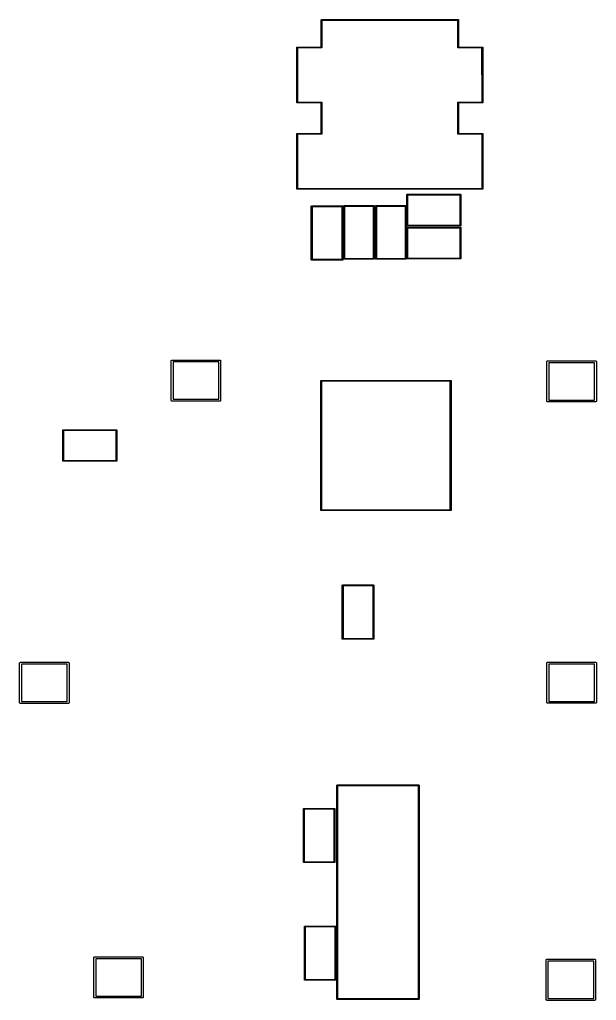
# Model space of a CAD drawing. Extents: x 1.3 to 14.8, y -4.8 to 0.
# Drawn here: x 11.654 to 13.1, y -2.506 to -0.047 of the extents above; entities that cross this region are included whole.
import ezdxf

# ---------------------------------------------------------------- set-up
doc = ezdxf.new("R2010")
doc.units = 0
doc.header["$MEASUREMENT"] = 0
doc.layers.add('BLACK', color=7, linetype='CONTINUOUS')

msp = doc.modelspace()

# ---------------------------------------------------------------- linework, layer by layer
at = {"layer": 'BLACK', "linetype": 'CONTINUOUS'}
for p, q in [((12.4101, -0.048272), (12.4102, -0.048086)), ((12.4101, -0.048465), (12.4101, -0.048272)), ((12.4101, -0.048513), (12.4101, -0.048465)), ((12.4101, -0.116378), (12.4101, -0.048513)), ((12.4102, -0.048086), (12.4103, -0.047915)), ((12.4103, -0.047915), (12.4104, -0.047765)), ((12.4104, -0.047765), (12.4106, -0.047642)), ((12.4106, -0.047642), (12.4107, -0.047551)), ((12.4107, -0.047551), (12.4109, -0.047495)), ((12.4109, -0.047495), (12.4111, -0.04748)), ((12.4111, -0.04748), (12.4111, -0.047476)), ((12.4111, -0.047476), (12.4112, -0.04748)), ((12.4111, -0.04748), (12.4111, -0.04748)), ((12.4112, -0.04748), (12.7536, -0.04748)), ((12.7536, -0.04748), (12.7536, -0.047476)), ((12.7536, -0.047476), (12.7537, -0.04748)), ((12.7537, -0.04748), (12.7537, -0.04748)), ((12.7537, -0.04748), (12.7538, -0.047495)), ((12.7538, -0.047495), (12.754, -0.047551)), ((12.754, -0.047551), (12.7542, -0.047642)), ((12.7542, -0.047642), (12.7543, -0.047765)), ((12.7543, -0.047765), (12.7544, -0.047915)), ((12.7544, -0.047915), (12.7545, -0.048086)), ((12.7545, -0.048086), (12.7546, -0.048272)), ((12.7546, -0.048272), (12.7546, -0.048465)), ((12.7546, -0.048465), (12.7546, -0.048513)), ((12.7546, -0.048513), (12.7546, -0.116378)), ((12.4121, -0.049449), (12.4121, -0.117314)), ((12.7526, -0.049449), (12.4121, -0.049449)), ((12.7526, -0.117314), (12.7526, -0.049449)), ((12.3491, -0.117169), (12.3492, -0.116984)), ((12.3491, -0.117362), (12.3491, -0.117169)), ((12.3491, -0.117411), (12.3491, -0.117362)), ((12.3491, -0.25511), (12.3491, -0.117411)), ((12.3492, -0.116984), (12.3493, -0.116813)), ((12.3493, -0.116813), (12.3494, -0.116663)), ((12.3494, -0.116663), (12.3495, -0.11654)), ((12.3495, -0.11654), (12.3497, -0.116449)), ((12.3497, -0.116449), (12.3499, -0.116392)), ((12.3499, -0.116392), (12.35, -0.116378)), ((12.35, -0.116378), (12.3501, -0.116373)), ((12.35, -0.116378), (12.35, -0.116378)), ((12.3501, -0.116373), (12.3501, -0.116378)), ((12.3501, -0.116378), (12.4101, -0.116378)), ((12.4111, -0.118346), (12.3511, -0.118346)), ((12.3511, -0.118346), (12.3511, -0.254173)), ((12.4112, -0.118346), (12.4111, -0.118351)), ((12.4111, -0.118351), (12.4111, -0.118346)), ((12.4113, -0.118332), (12.4112, -0.118346)), ((12.4112, -0.118346), (12.4112, -0.118346)), ((12.4115, -0.118276), (12.4113, -0.118332)), ((12.4117, -0.118185), (12.4115, -0.118276)), ((12.4118, -0.118062), (12.4117, -0.118185)), ((12.4119, -0.117912), (12.4118, -0.118062)), ((12.412, -0.117741), (12.4119, -0.117912)), ((12.4121, -0.117555), (12.412, -0.117741)), ((12.4121, -0.117314), (12.4121, -0.117362)), ((12.4121, -0.117362), (12.4121, -0.117555)), ((12.7526, -0.117362), (12.7526, -0.117314)), ((12.7527, -0.117555), (12.7526, -0.117362)), ((12.7527, -0.117741), (12.7527, -0.117555)), ((12.7528, -0.117912), (12.7527, -0.117741)), ((12.7529, -0.118062), (12.7528, -0.117912)), ((12.7531, -0.118185), (12.7529, -0.118062)), ((12.7532, -0.118276), (12.7531, -0.118185)), ((12.7534, -0.118332), (12.7532, -0.118276)), ((12.7536, -0.118346), (12.7534, -0.118332)), ((12.7537, -0.118346), (12.7536, -0.118351)), ((12.7536, -0.118351), (12.7536, -0.118346)), ((12.7536, -0.118346), (12.7536, -0.118346)), ((12.8133, -0.118346), (12.7537, -0.118346)), ((12.7546, -0.116378), (12.8142, -0.116378)), ((12.8137, -0.254173), (12.8133, -0.118346)), ((12.8142, -0.116378), (12.8142, -0.116373)), ((12.8142, -0.116373), (12.8143, -0.116378)), ((12.8143, -0.116378), (12.8143, -0.116378)), ((12.8143, -0.116378), (12.8144, -0.116384)), ((12.8144, -0.116384), (12.8144, -0.116392)), ((12.8144, -0.116392), (12.8144, -0.116392)), ((12.8144, -0.116392), (12.8144, -0.116392)), ((12.8144, -0.116392), (12.8145, -0.116423)), ((12.8145, -0.116423), (12.8146, -0.116447)), ((12.8146, -0.116447), (12.8146, -0.116448)), ((12.8146, -0.116448), (12.8146, -0.116449)), ((12.8146, -0.116449), (12.8147, -0.116498)), ((12.8147, -0.116498), (12.8148, -0.116538)), ((12.8148, -0.116538), (12.8148, -0.116539)), ((12.8148, -0.116539), (12.8148, -0.11654)), ((12.8148, -0.11654), (12.8149, -0.116607)), ((12.8149, -0.116607), (12.8149, -0.116661)), ((12.8149, -0.116661), (12.815, -0.116662)), ((12.815, -0.116662), (12.815, -0.116663)), ((12.815, -0.116663), (12.815, -0.116742)), ((12.815, -0.116742), (12.8151, -0.11681)), ((12.8151, -0.11681), (12.8151, -0.116812)), ((12.8151, -0.116812), (12.8151, -0.116813)), ((12.8151, -0.116813), (12.8151, -0.116902)), ((12.8151, -0.116902), (12.8152, -0.116981)), ((12.8152, -0.116981), (12.8152, -0.116982)), ((12.8152, -0.116982), (12.8152, -0.116984)), ((12.8152, -0.116984), (12.8152, -0.117085)), ((12.8152, -0.117085), (12.8152, -0.117166)), ((12.8152, -0.117166), (12.8152, -0.117168)), ((12.8152, -0.117168), (12.8152, -0.117169)), ((12.8152, -0.117169), (12.8152, -0.117272)), ((12.8152, -0.117272), (12.8152, -0.117311)), ((12.8152, -0.117311), (12.8152, -0.117313)), ((12.8152, -0.117313), (12.8152, -0.117362)), ((12.8152, -0.117362), (12.8152, -0.117409)), ((12.8152, -0.117409), (12.8156, -0.255108)), ((12.3491, -0.255157), (12.3491, -0.25511)), ((12.3491, -0.25535), (12.3491, -0.255157)), ((12.3492, -0.255536), (12.3491, -0.25535)), ((12.3493, -0.255707), (12.3492, -0.255536)), ((12.3494, -0.255855), (12.3493, -0.255707)), ((12.3494, -0.255857), (12.3494, -0.255855)), ((12.3495, -0.25598), (12.3494, -0.255857)), ((12.3497, -0.256071), (12.3495, -0.25598)), ((12.3499, -0.256127), (12.3497, -0.256071)), ((12.3501, -0.256146), (12.3499, -0.256127)), ((12.4101, -0.256142), (12.3501, -0.256142)), ((12.3501, -0.256142), (12.3501, -0.256146)), ((12.3511, -0.254173), (12.4111, -0.254173)), ((12.4101, -0.332913), (12.4101, -0.256142)), ((12.4111, -0.254173), (12.4111, -0.254169)), ((12.4111, -0.254169), (12.4112, -0.254173)), ((12.4112, -0.254173), (12.4113, -0.254188)), ((12.4113, -0.254188), (12.4115, -0.254244)), ((12.4115, -0.254244), (12.4117, -0.254335)), ((12.4117, -0.254335), (12.4118, -0.254458)), ((12.4118, -0.254458), (12.4119, -0.254608)), ((12.4119, -0.254608), (12.412, -0.254779)), ((12.412, -0.254779), (12.4121, -0.254965)), ((12.4121, -0.254965), (12.4121, -0.255157)), ((12.4121, -0.255157), (12.4121, -0.255205)), ((12.4121, -0.255205), (12.4121, -0.33385)), ((12.7526, -0.255157), (12.7527, -0.254965)), ((12.7526, -0.255205), (12.7526, -0.255157)), ((12.7526, -0.333849), (12.7526, -0.255205)), ((12.7527, -0.254779), (12.7528, -0.254608)), ((12.7527, -0.254965), (12.7527, -0.254779)), ((12.7528, -0.254608), (12.7529, -0.254458)), ((12.7529, -0.254458), (12.7531, -0.254335)), ((12.7531, -0.254335), (12.7532, -0.254244)), ((12.7532, -0.254244), (12.7534, -0.254188)), ((12.7534, -0.254188), (12.7536, -0.254173)), ((12.7536, -0.254173), (12.7536, -0.254169)), ((12.7536, -0.254169), (12.7537, -0.254173)), ((12.7537, -0.254173), (12.8137, -0.254173)), ((12.8146, -0.256142), (12.7546, -0.256142)), ((12.7546, -0.256142), (12.7546, -0.332913)), ((12.8147, -0.256138), (12.8146, -0.256146)), ((12.8146, -0.256146), (12.8146, -0.256142)), ((12.8148, -0.256127), (12.8147, -0.256138)), ((12.8149, -0.256102), (12.8148, -0.256127)), ((12.8148, -0.256127), (12.8148, -0.256127)), ((12.8148, -0.256127), (12.8148, -0.256127)), ((12.815, -0.256071), (12.8149, -0.256102)), ((12.8151, -0.25603), (12.815, -0.25607)), ((12.815, -0.25607), (12.815, -0.25607)), ((12.815, -0.25607), (12.815, -0.256071)), ((12.8152, -0.25598), (12.8151, -0.25603)), ((12.8153, -0.255928), (12.8152, -0.255978)), ((12.8152, -0.255978), (12.8152, -0.255979)), ((12.8152, -0.255979), (12.8152, -0.25598)), ((12.8154, -0.255795), (12.8153, -0.255855)), ((12.8153, -0.255855), (12.8153, -0.255856)), ((12.8153, -0.255856), (12.8153, -0.255857)), ((12.8153, -0.255857), (12.8153, -0.255928)), ((12.8155, -0.255707), (12.8154, -0.255795)), ((12.8156, -0.255536), (12.8155, -0.255632)), ((12.8155, -0.255632), (12.8155, -0.255705)), ((12.8155, -0.255705), (12.8155, -0.255705)), ((12.8155, -0.255705), (12.8155, -0.255707)), ((12.8156, -0.255108), (12.8156, -0.255157)), ((12.8156, -0.255157), (12.8156, -0.255261)), ((12.8156, -0.255261), (12.8156, -0.255348)), ((12.8156, -0.255348), (12.8156, -0.255349)), ((12.8156, -0.255349), (12.8156, -0.25535)), ((12.8156, -0.25535), (12.8156, -0.255452)), ((12.8156, -0.255452), (12.8156, -0.255533)), ((12.8156, -0.255533), (12.8156, -0.255534)), ((12.8156, -0.255534), (12.8156, -0.255536)), ((12.3491, -0.333705), (12.3492, -0.333519)), ((12.3491, -0.333898), (12.3491, -0.333705)), ((12.3491, -0.333946), (12.3491, -0.333898)), ((12.3491, -0.471645), (12.3491, -0.333946)), ((12.3492, -0.333519), (12.3493, -0.333348)), ((12.3493, -0.333348), (12.3494, -0.333198)), ((12.3494, -0.333198), (12.3495, -0.333075)), ((12.3495, -0.333075), (12.3497, -0.332984)), ((12.3497, -0.332984), (12.3499, -0.332928)), ((12.3499, -0.332928), (12.35, -0.332913)), ((12.35, -0.332913), (12.3501, -0.332909)), ((12.35, -0.332913), (12.35, -0.332913)), ((12.3501, -0.332909), (12.3501, -0.332913)), ((12.3501, -0.332913), (12.4101, -0.332913)), ((12.4111, -0.334882), (12.3511, -0.334882)), ((12.3511, -0.334882), (12.3511, -0.470709)), ((12.4112, -0.334882), (12.4111, -0.334887)), ((12.4111, -0.334887), (12.4111, -0.334882)), ((12.4113, -0.334868), (12.4112, -0.334882)), ((12.4112, -0.334882), (12.4112, -0.334882)), ((12.4115, -0.334811), (12.4113, -0.334868)), ((12.4117, -0.33472), (12.4115, -0.334811)), ((12.4118, -0.334597), (12.4117, -0.33472)), ((12.4119, -0.334447), (12.4118, -0.334597)), ((12.412, -0.334276), (12.4119, -0.334447)), ((12.4121, -0.334091), (12.412, -0.334276)), ((12.4121, -0.33385), (12.4121, -0.333898)), ((12.4121, -0.333898), (12.4121, -0.334091)), ((12.7526, -0.333898), (12.7526, -0.333849)), ((12.7527, -0.334091), (12.7526, -0.333898)), ((12.7527, -0.334276), (12.7527, -0.334091)), ((12.7528, -0.334447), (12.7527, -0.334276)), ((12.7529, -0.334597), (12.7528, -0.334447)), ((12.7531, -0.33472), (12.7529, -0.334597)), ((12.7532, -0.334811), (12.7531, -0.33472)), ((12.7534, -0.334868), (12.7532, -0.334811)), ((12.7536, -0.334882), (12.7534, -0.334868)), ((12.7537, -0.334882), (12.7536, -0.334887)), ((12.7536, -0.334887), (12.7536, -0.334882)), ((12.7536, -0.334882), (12.7536, -0.334882)), ((12.8137, -0.334882), (12.7537, -0.334882)), ((12.7546, -0.332913), (12.8146, -0.332913)), ((12.8137, -0.470709), (12.8137, -0.334882)), ((12.8146, -0.332913), (12.8146, -0.332909)), ((12.8146, -0.332909), (12.8147, -0.332913)), ((12.8147, -0.332913), (12.8147, -0.332913)), ((12.8147, -0.332913), (12.8148, -0.332928)), ((12.8148, -0.332928), (12.815, -0.332984)), ((12.815, -0.332984), (12.8152, -0.333075)), ((12.8152, -0.333075), (12.8153, -0.333198)), ((12.8153, -0.333198), (12.8155, -0.333348)), ((12.8155, -0.333348), (12.8156, -0.333519)), ((12.8156, -0.333519), (12.8156, -0.333705)), ((12.8156, -0.333705), (12.8156, -0.333898)), ((12.8156, -0.333898), (12.8156, -0.333946)), ((12.8156, -0.333946), (12.8156, -0.471645)), ((12.3491, -0.471693), (12.3491, -0.471645)), ((12.3491, -0.471886), (12.3491, -0.471693)), ((12.3492, -0.472071), (12.3491, -0.471886)), ((12.3493, -0.472242), (12.3492, -0.472071)), ((12.3494, -0.472392), (12.3493, -0.472242)), ((12.3495, -0.472515), (12.3494, -0.472392)), ((12.3497, -0.472607), (12.3495, -0.472515)), ((12.3499, -0.472663), (12.3497, -0.472607)), ((12.3501, -0.472682), (12.3499, -0.472663)), ((12.8146, -0.472677), (12.3501, -0.472677)), ((12.3501, -0.472677), (12.3501, -0.472682)), ((12.3511, -0.470709), (12.8137, -0.470709)), ((12.6246, -0.486224), (12.6247, -0.486039)), ((12.6246, -0.486417), (12.6246, -0.486224)), ((12.6246, -0.486466), (12.6246, -0.486417)), ((12.6246, -0.563535), (12.6246, -0.486466)), ((12.6247, -0.486039), (12.6248, -0.485868)), ((12.6248, -0.485868), (12.6249, -0.485718)), ((12.6249, -0.485718), (12.625, -0.485595)), ((12.625, -0.485595), (12.6252, -0.485504)), ((12.6252, -0.485504), (12.6254, -0.485447)), ((12.6254, -0.485447), (12.6255, -0.485433)), ((12.6255, -0.485433), (12.6256, -0.485428)), ((12.6255, -0.485433), (12.6255, -0.485433)), ((12.6256, -0.485428), (12.6256, -0.485433)), ((12.6256, -0.485433), (12.7594, -0.485433)), ((12.6266, -0.487402), (12.6266, -0.562598)), ((12.7585, -0.487402), (12.6266, -0.487402)), ((12.7585, -0.562598), (12.7585, -0.487402)), ((12.7594, -0.485433), (12.7594, -0.485428)), ((12.7594, -0.485428), (12.7595, -0.485433)), ((12.7595, -0.485433), (12.7595, -0.485433)), ((12.7595, -0.485433), (12.7596, -0.485447)), ((12.7596, -0.485447), (12.7598, -0.485504)), ((12.7598, -0.485504), (12.76, -0.485595)), ((12.76, -0.485595), (12.7601, -0.485718)), ((12.7601, -0.485718), (12.7603, -0.485868)), ((12.7603, -0.485868), (12.7604, -0.486039)), ((12.7604, -0.486039), (12.7604, -0.486224)), ((12.7604, -0.486224), (12.7604, -0.486417)), ((12.7604, -0.486417), (12.7604, -0.486465)), ((12.7604, -0.486465), (12.7604, -0.563535)), ((12.8148, -0.472663), (12.8146, -0.472682)), ((12.8146, -0.472682), (12.8146, -0.472677)), ((12.815, -0.472607), (12.8148, -0.472663)), ((12.8152, -0.472515), (12.815, -0.472607)), ((12.8153, -0.472392), (12.8152, -0.472515)), ((12.8155, -0.472242), (12.8153, -0.472392)), ((12.8156, -0.472071), (12.8155, -0.472242)), ((12.8156, -0.471645), (12.8156, -0.471693)), ((12.8156, -0.471693), (12.8156, -0.471741)), ((12.8156, -0.471741), (12.8156, -0.471741)), ((12.8156, -0.471741), (12.8156, -0.471886)), ((12.8156, -0.471886), (12.8156, -0.472071)), ((12.3854, -0.515279), (12.3855, -0.515094)), ((12.3854, -0.515472), (12.3854, -0.515279)), ((12.3854, -0.515521), (12.3854, -0.515472)), ((12.3854, -0.649283), (12.3854, -0.515521)), ((12.3855, -0.515094), (12.3856, -0.514923)), ((12.3856, -0.514923), (12.3857, -0.514773)), ((12.3857, -0.514773), (12.3859, -0.51465)), ((12.3859, -0.51465), (12.386, -0.514559)), ((12.386, -0.514559), (12.3862, -0.514502)), ((12.3862, -0.514502), (12.3864, -0.514488)), ((12.3864, -0.514488), (12.3864, -0.514483)), ((12.3864, -0.514483), (12.3865, -0.514488)), ((12.3864, -0.514488), (12.3864, -0.514488)), ((12.3865, -0.514488), (12.4635, -0.514488)), ((12.4635, -0.514488), (12.4636, -0.514483)), ((12.4636, -0.514483), (12.4636, -0.514488)), ((12.4636, -0.514488), (12.4636, -0.514488)), ((12.4636, -0.514488), (12.4638, -0.514502)), ((12.4638, -0.514502), (12.464, -0.514559)), ((12.464, -0.514559), (12.4641, -0.51465)), ((12.4641, -0.51465), (12.4643, -0.514773)), ((12.4643, -0.514773), (12.4644, -0.514923)), ((12.4644, -0.514923), (12.4645, -0.515094)), ((12.4645, -0.515094), (12.4646, -0.515279)), ((12.4646, -0.515279), (12.4646, -0.515472)), ((12.4646, -0.515472), (12.4646, -0.51552)), ((12.4646, -0.51552), (12.4646, -0.649283)), ((12.4666, -0.514591), (12.4667, -0.514405)), ((12.4666, -0.514783), (12.4666, -0.514591)), ((12.4666, -0.514832), (12.4666, -0.514783)), ((12.4666, -0.647019), (12.4666, -0.514832)), ((12.4667, -0.514405), (12.4668, -0.514234)), ((12.4668, -0.514234), (12.4669, -0.514084)), ((12.4669, -0.514084), (12.467, -0.513961)), ((12.467, -0.513961), (12.4672, -0.51387)), ((12.4672, -0.51387), (12.4674, -0.513814)), ((12.4674, -0.513814), (12.4676, -0.513799)), ((12.4676, -0.513799), (12.4676, -0.513794)), ((12.4676, -0.513794), (12.4676, -0.513799)), ((12.4676, -0.513799), (12.4676, -0.513799)), ((12.4676, -0.513799), (12.5424, -0.513799)), ((12.4686, -0.515768), (12.4686, -0.646083)), ((12.5414, -0.515768), (12.4686, -0.515768)), ((12.5414, -0.646083), (12.5414, -0.515768)), ((12.5424, -0.513799), (12.5424, -0.513794)), ((12.5424, -0.513794), (12.5424, -0.513799)), ((12.5424, -0.513799), (12.5424, -0.513799)), ((12.5424, -0.513799), (12.5426, -0.513814)), ((12.5426, -0.513814), (12.5428, -0.51387)), ((12.5428, -0.51387), (12.543, -0.513961)), ((12.543, -0.513961), (12.5431, -0.514084)), ((12.5431, -0.514084), (12.5432, -0.514234)), ((12.5432, -0.514234), (12.5433, -0.514405)), ((12.5433, -0.514405), (12.5434, -0.514591)), ((12.5434, -0.514591), (12.5434, -0.514783)), ((12.5434, -0.514783), (12.5434, -0.514831)), ((12.5434, -0.514831), (12.5434, -0.647019)), ((12.5466, -0.514591), (12.5467, -0.514405)), ((12.5466, -0.514783), (12.5466, -0.514591)), ((12.5466, -0.514832), (12.5466, -0.514783)), ((12.5466, -0.647019), (12.5466, -0.514832)), ((12.5467, -0.514405), (12.5468, -0.514234)), ((12.5468, -0.514234), (12.5469, -0.514084)), ((12.5469, -0.514084), (12.547, -0.513961)), ((12.547, -0.513961), (12.5472, -0.51387)), ((12.5472, -0.51387), (12.5474, -0.513814)), ((12.5474, -0.513814), (12.5476, -0.513799)), ((12.5476, -0.513799), (12.5476, -0.513794)), ((12.5476, -0.513794), (12.5476, -0.513799)), ((12.5476, -0.513799), (12.5476, -0.513799)), ((12.5476, -0.513799), (12.6224, -0.513799)), ((12.5486, -0.515768), (12.5486, -0.646083)), ((12.6214, -0.515768), (12.5486, -0.515768)), ((12.6214, -0.646083), (12.6214, -0.515768)), ((12.6224, -0.513799), (12.6224, -0.513794)), ((12.6224, -0.513794), (12.6224, -0.513799)), ((12.6224, -0.513799), (12.6224, -0.513799)), ((12.6224, -0.513799), (12.6226, -0.513814)), ((12.6226, -0.513814), (12.6228, -0.51387)), ((12.6228, -0.51387), (12.623, -0.513961)), ((12.623, -0.513961), (12.6231, -0.514084)), ((12.6231, -0.514084), (12.6232, -0.514234)), ((12.6232, -0.514234), (12.6233, -0.514405)), ((12.6233, -0.514405), (12.6234, -0.514591)), ((12.6234, -0.514591), (12.6234, -0.514783)), ((12.6234, -0.514783), (12.6234, -0.514831)), ((12.6234, -0.514831), (12.6234, -0.647019)), ((12.3874, -0.516457), (12.3874, -0.648346)), ((12.4626, -0.516457), (12.3874, -0.516457)), ((12.4626, -0.648346), (12.4626, -0.516457)), ((12.6246, -0.563583), (12.6246, -0.563535)), ((12.6246, -0.563776), (12.6246, -0.563583)), ((12.6247, -0.563961), (12.6246, -0.563776)), ((12.6248, -0.564132), (12.6247, -0.563961)), ((12.6249, -0.564282), (12.6248, -0.564132)), ((12.625, -0.564405), (12.6249, -0.564282)), ((12.6252, -0.564496), (12.625, -0.564405)), ((12.6254, -0.564553), (12.6252, -0.564496)), ((12.6256, -0.564572), (12.6254, -0.564553)), ((12.7594, -0.564567), (12.6256, -0.564567)), ((12.6256, -0.564567), (12.6256, -0.564572)), ((12.6266, -0.562598), (12.7585, -0.562598)), ((12.7596, -0.564553), (12.7594, -0.564572)), ((12.7594, -0.564572), (12.7594, -0.564567)), ((12.7598, -0.564496), (12.7596, -0.564553)), ((12.76, -0.564405), (12.7598, -0.564496)), ((12.7601, -0.564282), (12.76, -0.564405)), ((12.7603, -0.564132), (12.7601, -0.564282)), ((12.7604, -0.563961), (12.7603, -0.564132)), ((12.7604, -0.563535), (12.7604, -0.563583)), ((12.7604, -0.563583), (12.7604, -0.563631)), ((12.7604, -0.563631), (12.7604, -0.563631)), ((12.7604, -0.563631), (12.7604, -0.563776)), ((12.7604, -0.563776), (12.7604, -0.563961)), ((12.6246, -0.568724), (12.6247, -0.568539)), ((12.6246, -0.568917), (12.6246, -0.568724)), ((12.6246, -0.568966), (12.6246, -0.568917)), ((12.6246, -0.646035), (12.6246, -0.568966)), ((12.6247, -0.568539), (12.6248, -0.568368)), ((12.6248, -0.568368), (12.6249, -0.568218)), ((12.6249, -0.568218), (12.625, -0.568095)), ((12.625, -0.568095), (12.6252, -0.568004)), ((12.6252, -0.568004), (12.6254, -0.567947)), ((12.6254, -0.567947), (12.6255, -0.567933)), ((12.6255, -0.567933), (12.6256, -0.567928)), ((12.6255, -0.567933), (12.6255, -0.567933)), ((12.6256, -0.567928), (12.6256, -0.567933)), ((12.6256, -0.567933), (12.7594, -0.567933)), ((12.6266, -0.569902), (12.6266, -0.645098)), ((12.7585, -0.569902), (12.6266, -0.569902)), ((12.7585, -0.645098), (12.7585, -0.569902)), ((12.7594, -0.567933), (12.7594, -0.567928)), ((12.7594, -0.567928), (12.7595, -0.567933)), ((12.7595, -0.567933), (12.7595, -0.567933)), ((12.7595, -0.567933), (12.7596, -0.567947)), ((12.7596, -0.567947), (12.7598, -0.568004)), ((12.7598, -0.568004), (12.76, -0.568095)), ((12.76, -0.568095), (12.7601, -0.568218)), ((12.7601, -0.568218), (12.7603, -0.568368)), ((12.7603, -0.568368), (12.7604, -0.568539)), ((12.7604, -0.568539), (12.7604, -0.568724)), ((12.7604, -0.568724), (12.7604, -0.568917)), ((12.7604, -0.568917), (12.7604, -0.568965)), ((12.7604, -0.568965), (12.7604, -0.646035)), ((12.3854, -0.649331), (12.3854, -0.649283)), ((12.3854, -0.649524), (12.3854, -0.649331)), ((12.3855, -0.649709), (12.3854, -0.649524)), ((12.3856, -0.64988), (12.3855, -0.649709)), ((12.3857, -0.65003), (12.3856, -0.64988)), ((12.3859, -0.650153), (12.3857, -0.65003)), ((12.386, -0.650244), (12.3859, -0.650153)), ((12.3862, -0.650301), (12.386, -0.650244)), ((12.3864, -0.65032), (12.3862, -0.650301)), ((12.3865, -0.650315), (12.3864, -0.65032)), ((12.4635, -0.650315), (12.3865, -0.650315)), ((12.3874, -0.648346), (12.4626, -0.648346)), ((12.4636, -0.65032), (12.4635, -0.650315)), ((12.4638, -0.650301), (12.4636, -0.65032)), ((12.464, -0.650244), (12.4638, -0.650301)), ((12.4641, -0.650153), (12.464, -0.650244)), ((12.4643, -0.65003), (12.4641, -0.650153)), ((12.4644, -0.64988), (12.4643, -0.65003)), ((12.4645, -0.649709), (12.4644, -0.64988)), ((12.4646, -0.649524), (12.4645, -0.649709)), ((12.4646, -0.649283), (12.4646, -0.649331)), ((12.4646, -0.649331), (12.4646, -0.649379)), ((12.4646, -0.649379), (12.4646, -0.649379)), ((12.4646, -0.649379), (12.4646, -0.649524)), ((12.4666, -0.647067), (12.4666, -0.647019)), ((12.4666, -0.64726), (12.4666, -0.647067)), ((12.4667, -0.647445), (12.4666, -0.64726)), ((12.4668, -0.647616), (12.4667, -0.647445)), ((12.4669, -0.647766), (12.4668, -0.647616)), ((12.467, -0.647889), (12.4669, -0.647766)), ((12.4672, -0.647981), (12.467, -0.647889)), ((12.4674, -0.648037), (12.4672, -0.647981)), ((12.4676, -0.648056), (12.4674, -0.648037)), ((12.5424, -0.648051), (12.4676, -0.648051)), ((12.4676, -0.648051), (12.4676, -0.648056)), ((12.4686, -0.646083), (12.5414, -0.646083)), ((12.5426, -0.648037), (12.5424, -0.648056)), ((12.5424, -0.648056), (12.5424, -0.648051)), ((12.5428, -0.647981), (12.5426, -0.648037)), ((12.543, -0.647889), (12.5428, -0.647981)), ((12.5431, -0.647766), (12.543, -0.647889)), ((12.5432, -0.647616), (12.5431, -0.647766)), ((12.5433, -0.647445), (12.5432, -0.647616)), ((12.5434, -0.64726), (12.5433, -0.647445)), ((12.5434, -0.647019), (12.5434, -0.647067)), ((12.5434, -0.647067), (12.5434, -0.647115)), ((12.5434, -0.647115), (12.5434, -0.647115)), ((12.5434, -0.647115), (12.5434, -0.64726)), ((12.5466, -0.647067), (12.5466, -0.647019)), ((12.5466, -0.64726), (12.5466, -0.647067)), ((12.5467, -0.647445), (12.5466, -0.64726)), ((12.5468, -0.647616), (12.5467, -0.647445)), ((12.5469, -0.647766), (12.5468, -0.647616)), ((12.547, -0.647889), (12.5469, -0.647766)), ((12.5472, -0.647981), (12.547, -0.647889)), ((12.5474, -0.648037), (12.5472, -0.647981)), ((12.5476, -0.648056), (12.5474, -0.648037)), ((12.6224, -0.648051), (12.5476, -0.648051)), ((12.5476, -0.648051), (12.5476, -0.648056)), ((12.5486, -0.646083), (12.6214, -0.646083)), ((12.6226, -0.648037), (12.6224, -0.648056)), ((12.6224, -0.648056), (12.6224, -0.648051)), ((12.6228, -0.647981), (12.6226, -0.648037)), ((12.623, -0.647889), (12.6228, -0.647981)), ((12.6231, -0.647766), (12.623, -0.647889)), ((12.6232, -0.647616), (12.6231, -0.647766)), ((12.6233, -0.647445), (12.6232, -0.647616)), ((12.6234, -0.64726), (12.6233, -0.647445)), ((12.6234, -0.647019), (12.6234, -0.647067)), ((12.6234, -0.647067), (12.6234, -0.647115)), ((12.6234, -0.647115), (12.6234, -0.647115)), ((12.6234, -0.647115), (12.6234, -0.64726)), ((12.6246, -0.646083), (12.6246, -0.646035)), ((12.6246, -0.646276), (12.6246, -0.646083)), ((12.6247, -0.646461), (12.6246, -0.646276)), ((12.6248, -0.646632), (12.6247, -0.646461)), ((12.6249, -0.646782), (12.6248, -0.646632)), ((12.625, -0.646905), (12.6249, -0.646782)), ((12.6252, -0.646996), (12.625, -0.646905)), ((12.6254, -0.647053), (12.6252, -0.646996)), ((12.6256, -0.647072), (12.6254, -0.647053)), ((12.7594, -0.647067), (12.6256, -0.647067)), ((12.6256, -0.647067), (12.6256, -0.647072)), ((12.6266, -0.645098), (12.7585, -0.645098)), ((12.7596, -0.647053), (12.7594, -0.647072)), ((12.7594, -0.647072), (12.7594, -0.647067)), ((12.7598, -0.646996), (12.7596, -0.647053)), ((12.76, -0.646905), (12.7598, -0.646996)), ((12.7601, -0.646782), (12.76, -0.646905)), ((12.7603, -0.646632), (12.7601, -0.646782)), ((12.7604, -0.646461), (12.7603, -0.646632)), ((12.7604, -0.646035), (12.7604, -0.646083)), ((12.7604, -0.646083), (12.7604, -0.646131)), ((12.7604, -0.646131), (12.7604, -0.646131)), ((12.7604, -0.646131), (12.7604, -0.646276)), ((12.7604, -0.646276), (12.7604, -0.646461)), ((12.034, -0.902671), (12.0342, -0.902226)), ((12.034, -0.903134), (12.034, -0.902671)), ((12.034, -0.90325), (12.034, -0.903134)), ((12.034, -1.00144), (12.034, -0.90325)), ((12.0342, -0.902226), (12.0344, -0.901815)), ((12.0344, -0.901815), (12.0347, -0.901455)), ((12.0347, -0.901455), (12.0351, -0.90116)), ((12.0351, -0.90116), (12.0355, -0.900941)), ((12.0355, -0.900941), (12.0359, -0.900806)), ((12.0359, -0.900806), (12.0363, -0.900772)), ((12.0363, -0.900772), (12.0364, -0.90076)), ((12.0364, -0.90076), (12.0365, -0.900772)), ((12.0365, -0.900772), (12.1556, -0.900772)), ((12.0387, -0.905496), (12.0387, -0.999197)), ((12.1533, -0.905496), (12.0387, -0.905496)), ((12.1533, -0.999197), (12.1533, -0.905496)), ((12.1556, -0.900772), (12.1557, -0.90076)), ((12.1557, -0.90076), (12.1561, -0.900806)), ((12.1561, -0.900806), (12.1566, -0.900941)), ((12.1566, -0.900941), (12.157, -0.90116)), ((12.157, -0.90116), (12.1573, -0.901455)), ((12.1573, -0.901455), (12.1576, -0.901815)), ((12.1576, -0.901815), (12.1579, -0.902226)), ((12.1579, -0.902226), (12.158, -0.902671)), ((12.158, -0.902671), (12.158, -0.903018)), ((12.158, -0.903018), (12.158, -1.00144)), ((12.976, -0.905134), (12.9761, -0.904671)), ((12.976, -0.90525), (12.976, -0.905134)), ((12.976, -1.00344), (12.976, -0.90525)), ((12.9761, -0.904671), (12.9762, -0.904226)), ((12.9762, -0.904226), (12.9764, -0.903815)), ((12.9764, -0.903815), (12.9767, -0.903455)), ((12.9767, -0.903455), (12.9771, -0.90316)), ((12.9771, -0.90316), (12.9775, -0.902941)), ((12.9775, -0.902941), (12.9779, -0.902806)), ((12.9779, -0.902806), (12.9783, -0.902772)), ((12.9783, -0.902772), (12.9784, -0.90276)), ((12.9784, -0.90276), (12.9785, -0.902772)), ((12.9785, -0.902772), (13.0976, -0.902772)), ((12.9807, -0.907496), (12.9807, -1.0012)), ((13.0953, -0.907496), (12.9807, -0.907496)), ((13.0953, -1.0012), (13.0953, -0.907496)), ((13.0976, -0.902772), (13.0977, -0.90276)), ((13.0977, -0.90276), (13.0981, -0.902806)), ((13.0981, -0.902806), (13.0986, -0.902941)), ((13.0986, -0.902941), (13.099, -0.90316)), ((13.099, -0.90316), (13.0994, -0.903455)), ((13.0994, -0.903455), (13.0997, -0.903815)), ((13.0997, -0.903815), (13.0999, -0.904226)), ((13.0999, -0.904226), (13.1, -0.904671)), ((13.1, -0.904671), (13.1, -0.905018)), ((13.1, -0.905018), (13.1, -1.00344)), ((12.4093, -0.952602), (12.4094, -0.952417)), ((12.4093, -0.952795), (12.4093, -0.952602)), ((12.4093, -0.952843), (12.4093, -0.952795)), ((12.4093, -1.27716), (12.4093, -0.952843)), ((12.4094, -0.952417), (12.4095, -0.952246)), ((12.4095, -0.952246), (12.4096, -0.952096)), ((12.4096, -0.952096), (12.4098, -0.951973)), ((12.4098, -0.951973), (12.4099, -0.951882)), ((12.4099, -0.951882), (12.4101, -0.951825)), ((12.4101, -0.951825), (12.4103, -0.951811)), ((12.4103, -0.951811), (12.4103, -0.951806)), ((12.4103, -0.951806), (12.4104, -0.951811)), ((12.4104, -0.951811), (12.7347, -0.951811)), ((12.4113, -0.95378), (12.4113, -1.27622)), ((12.7337, -0.95378), (12.4113, -0.95378)), ((12.7337, -1.27622), (12.7337, -0.95378)), ((12.7347, -0.951811), (12.7347, -0.951806)), ((12.7347, -0.951806), (12.7348, -0.951811)), ((12.7348, -0.951811), (12.7349, -0.951825)), ((12.7349, -0.951825), (12.7351, -0.951882)), ((12.7351, -0.951882), (12.7353, -0.951973)), ((12.7353, -0.951973), (12.7354, -0.952096)), ((12.7354, -0.952096), (12.7355, -0.952246)), ((12.7355, -0.952246), (12.7356, -0.952417)), ((12.7356, -0.952417), (12.7357, -0.952602)), ((12.7357, -0.952602), (12.7357, -0.952795)), ((12.7357, -0.952795), (12.7357, -0.952843)), ((12.7357, -0.952843), (12.7357, -1.27716)), ((12.034, -1.00156), (12.034, -1.00144)), ((12.034, -1.00202), (12.034, -1.00156)), ((12.0342, -1.00247), (12.034, -1.00202)), ((12.0344, -1.00288), (12.0342, -1.00247)), ((12.0347, -1.00324), (12.0344, -1.00288)), ((12.0351, -1.00353), (12.0347, -1.00324)), ((12.0355, -1.00375), (12.0351, -1.00353)), ((12.0359, -1.00389), (12.0355, -1.00375)), ((12.0363, -1.00392), (12.0359, -1.00389)), ((12.0364, -1.00393), (12.0363, -1.00392)), ((12.0363, -1.00392), (12.0363, -1.00392)), ((12.0365, -1.00392), (12.0364, -1.00393)), ((12.1556, -1.00392), (12.0365, -1.00392)), ((12.0387, -0.999197), (12.1533, -0.999197)), ((12.1557, -1.00393), (12.1556, -1.00392)), ((12.1558, -1.00392), (12.1557, -1.00393)), ((12.1561, -1.00389), (12.1558, -1.00392)), ((12.1558, -1.00392), (12.1558, -1.00392)), ((12.1566, -1.00375), (12.1561, -1.00389)), ((12.157, -1.00353), (12.1566, -1.00375)), ((12.1573, -1.00324), (12.157, -1.00353)), ((12.1576, -1.00288), (12.1573, -1.00324)), ((12.1579, -1.00247), (12.1576, -1.00288)), ((12.158, -1.00202), (12.1579, -1.00247)), ((12.158, -1.00144), (12.158, -1.00156)), ((12.158, -1.00156), (12.158, -1.00202)), ((12.976, -1.00356), (12.976, -1.00344)), ((12.9761, -1.00402), (12.976, -1.00356)), ((12.9762, -1.00447), (12.9761, -1.00402)), ((12.9764, -1.00488), (12.9762, -1.00447)), ((12.9767, -1.00524), (12.9764, -1.00488)), ((12.9771, -1.00553), (12.9767, -1.00524)), ((12.9775, -1.00575), (12.9771, -1.00553)), ((12.9779, -1.00589), (12.9775, -1.00575)), ((12.9783, -1.00592), (12.9779, -1.00589)), ((12.9784, -1.00593), (12.9783, -1.00592)), ((12.9783, -1.00592), (12.9783, -1.00592)), ((12.9785, -1.00592), (12.9784, -1.00593)), ((13.0976, -1.00592), (12.9785, -1.00592)), ((12.9807, -1.0012), (13.0953, -1.0012)), ((13.0977, -1.00593), (13.0976, -1.00592)), ((13.0978, -1.00592), (13.0977, -1.00593)), ((13.0981, -1.00589), (13.0978, -1.00592)), ((13.0978, -1.00592), (13.0978, -1.00592)), ((13.0986, -1.00575), (13.0981, -1.00589)), ((13.099, -1.00553), (13.0986, -1.00575)), ((13.0994, -1.00524), (13.099, -1.00553)), ((13.0997, -1.00488), (13.0994, -1.00524)), ((13.0999, -1.00447), (13.0997, -1.00488)), ((13.1, -1.00402), (13.0999, -1.00447)), ((13.1, -1.00344), (13.1001, -1.00356)), ((13.1001, -1.00356), (13.1, -1.00367)), ((13.1, -1.00367), (13.1, -1.00368)), ((13.1, -1.00368), (13.1, -1.00377)), ((13.1, -1.00377), (13.1, -1.00402)), ((11.7621, -1.07622), (11.7622, -1.07604)), ((11.7621, -1.07642), (11.7621, -1.07622)), ((11.7621, -1.07647), (11.7621, -1.07642)), ((11.7621, -1.15353), (11.7621, -1.07647)), ((11.7622, -1.07587), (11.7624, -1.07572)), ((11.7622, -1.07604), (11.7622, -1.07587)), ((11.7624, -1.07572), (11.7625, -1.0756)), ((11.7625, -1.0756), (11.7627, -1.0755)), ((11.7627, -1.0755), (11.7629, -1.07545)), ((11.7629, -1.07545), (11.763, -1.07543)), ((11.763, -1.07543), (11.763, -1.07543)), ((11.763, -1.07543), (11.7631, -1.07543)), ((11.7631, -1.07543), (11.7631, -1.07543)), ((11.7631, -1.07543), (11.8969, -1.07543)), ((11.7641, -1.0774), (11.7641, -1.1526)), ((11.8959, -1.0774), (11.7641, -1.0774)), ((11.8959, -1.1526), (11.8959, -1.0774)), ((11.8969, -1.07543), (11.8969, -1.07543)), ((11.8969, -1.07543), (11.897, -1.07543)), ((11.897, -1.07543), (11.897, -1.07543)), ((11.897, -1.07543), (11.8971, -1.07545)), ((11.8971, -1.07545), (11.8973, -1.0755)), ((11.8973, -1.0755), (11.8975, -1.0756)), ((11.8975, -1.0756), (11.8976, -1.07572)), ((11.8976, -1.07572), (11.8978, -1.07587)), ((11.8978, -1.07587), (11.8978, -1.07604)), ((11.8978, -1.07604), (11.8979, -1.07622)), ((11.8979, -1.07622), (11.8979, -1.07642)), ((11.8979, -1.07642), (11.8979, -1.07647)), ((11.8979, -1.07647), (11.8979, -1.15353)), ((11.7621, -1.15358), (11.7621, -1.15353)), ((11.7621, -1.15378), (11.7621, -1.15358)), ((11.7622, -1.15396), (11.7621, -1.15378)), ((11.7622, -1.15413), (11.7622, -1.15396)), ((11.7624, -1.15428), (11.7622, -1.15413)), ((11.7625, -1.1544), (11.7624, -1.15428)), ((11.7627, -1.1545), (11.7625, -1.1544)), ((11.7629, -1.15455), (11.7627, -1.1545)), ((11.7631, -1.15457), (11.7629, -1.15455)), ((11.8969, -1.15457), (11.7631, -1.15457)), ((11.7631, -1.15457), (11.7631, -1.15457)), ((11.7641, -1.1526), (11.8959, -1.1526)), ((11.8971, -1.15455), (11.8969, -1.15457)), ((11.8969, -1.15457), (11.8969, -1.15457)), ((11.8973, -1.1545), (11.8971, -1.15455)), ((11.8975, -1.1544), (11.8973, -1.1545)), ((11.8976, -1.15428), (11.8975, -1.1544)), ((11.8978, -1.15413), (11.8976, -1.15428)), ((11.8979, -1.15378), (11.8978, -1.15396)), ((11.8978, -1.15396), (11.8978, -1.15413)), ((11.8979, -1.15353), (11.8979, -1.15358)), ((11.8979, -1.15358), (11.8979, -1.15363)), ((11.8979, -1.15363), (11.8979, -1.15363)), ((11.8979, -1.15363), (11.8979, -1.15378)), ((12.4093, -1.2772), (12.4093, -1.27716)), ((12.4093, -1.2774), (12.4093, -1.2772)), ((12.4094, -1.27758), (12.4093, -1.2774)), ((12.4095, -1.27775), (12.4094, -1.27758)), ((12.4096, -1.2779), (12.4095, -1.27775)), ((12.4098, -1.27803), (12.4096, -1.2779)), ((12.4099, -1.27812), (12.4098, -1.27803)), ((12.4101, -1.27817), (12.4099, -1.27812)), ((12.4103, -1.27819), (12.4101, -1.27817)), ((12.4104, -1.27819), (12.4103, -1.27819)), ((12.4103, -1.27819), (12.4103, -1.27819)), ((12.4103, -1.27819), (12.4103, -1.27819)), ((12.7347, -1.27819), (12.4104, -1.27819)), ((12.4113, -1.27622), (12.7337, -1.27622)), ((12.7348, -1.27819), (12.7347, -1.27819)), ((12.7347, -1.27819), (12.7347, -1.27819)), ((12.7349, -1.27817), (12.7348, -1.27819)), ((12.7348, -1.27819), (12.7348, -1.27819)), ((12.7351, -1.27812), (12.7349, -1.27817)), ((12.7353, -1.27803), (12.7351, -1.27812)), ((12.7354, -1.2779), (12.7353, -1.27803)), ((12.7355, -1.27775), (12.7354, -1.2779)), ((12.7356, -1.27758), (12.7355, -1.27775)), ((12.7357, -1.2774), (12.7356, -1.27758)), ((12.7357, -1.27716), (12.7357, -1.2772)), ((12.7357, -1.2772), (12.7357, -1.2774)), ((12.4629, -1.46567), (12.463, -1.46548)), ((12.463, -1.46572), (12.4629, -1.46567)), ((12.463, -1.46529), (12.4631, -1.46512)), ((12.463, -1.46548), (12.463, -1.46529)), ((12.463, -1.59948), (12.463, -1.46572)), ((12.4631, -1.46512), (12.4632, -1.46497)), ((12.4632, -1.46497), (12.4634, -1.46485)), ((12.4634, -1.46485), (12.4636, -1.46476)), ((12.4636, -1.46476), (12.4637, -1.4647)), ((12.4637, -1.4647), (12.4639, -1.46469)), ((12.4639, -1.46469), (12.4639, -1.46468)), ((12.4639, -1.46468), (12.464, -1.46469)), ((12.4639, -1.46469), (12.4639, -1.46469)), ((12.464, -1.46469), (12.5411, -1.46469)), ((12.4649, -1.46665), (12.4649, -1.59854)), ((12.5401, -1.46665), (12.4649, -1.46665)), ((12.5401, -1.59854), (12.5401, -1.46665)), ((12.5411, -1.46469), (12.5411, -1.46468)), ((12.5411, -1.46468), (12.5412, -1.46469)), ((12.5412, -1.46469), (12.5412, -1.46469)), ((12.5412, -1.46469), (12.5413, -1.4647)), ((12.5413, -1.4647), (12.5415, -1.46476)), ((12.5415, -1.46476), (12.5417, -1.46485)), ((12.5417, -1.46485), (12.5418, -1.46497)), ((12.5418, -1.46497), (12.5419, -1.46512)), ((12.5419, -1.46512), (12.542, -1.46529)), ((12.542, -1.46529), (12.5421, -1.46548)), ((12.5421, -1.46548), (12.5421, -1.46567)), ((12.5421, -1.46567), (12.5421, -1.46572)), ((12.5421, -1.46572), (12.5421, -1.59948)), ((12.4629, -1.59953), (12.463, -1.59948)), ((12.463, -1.59972), (12.4629, -1.59953)), ((12.463, -1.59991), (12.463, -1.59972)), ((12.4631, -1.60008), (12.463, -1.59991)), ((12.4632, -1.60023), (12.4631, -1.60008)), ((12.4634, -1.60035), (12.4632, -1.60023)), ((12.4636, -1.60044), (12.4634, -1.60035)), ((12.4637, -1.6005), (12.4636, -1.60044)), ((12.4639, -1.60052), (12.4637, -1.6005)), ((12.464, -1.60051), (12.4639, -1.60052)), ((12.5411, -1.60051), (12.464, -1.60051)), ((12.4649, -1.59854), (12.5401, -1.59854)), ((12.5413, -1.6005), (12.5411, -1.60052)), ((12.5411, -1.60052), (12.5411, -1.60051)), ((12.5415, -1.60044), (12.5413, -1.6005)), ((12.5417, -1.60035), (12.5415, -1.60044)), ((12.5418, -1.60023), (12.5417, -1.60035)), ((12.5419, -1.60008), (12.5418, -1.60023)), ((12.542, -1.59991), (12.5419, -1.60008)), ((12.5421, -1.59972), (12.542, -1.59991)), ((12.5421, -1.59948), (12.5421, -1.59953)), ((12.5421, -1.59953), (12.5421, -1.59958)), ((12.5421, -1.59958), (12.5421, -1.59958)), ((12.5421, -1.59958), (12.5421, -1.59972)), ((11.654, -1.66032), (11.6542, -1.65988)), ((11.654, -1.66079), (11.654, -1.66032)), ((11.654, -1.6609), (11.654, -1.66079)), ((11.654, -1.7591), (11.654, -1.6609)), ((11.6542, -1.65988), (11.6544, -1.65947)), ((11.6544, -1.65947), (11.6547, -1.65911)), ((11.6547, -1.65911), (11.6551, -1.65881)), ((11.6551, -1.65881), (11.6555, -1.65859)), ((11.6555, -1.65859), (11.6559, -1.65846)), ((11.6559, -1.65846), (11.6563, -1.65843)), ((11.6563, -1.65843), (11.6564, -1.65841)), ((11.6564, -1.65841), (11.6565, -1.65843)), ((11.6565, -1.65843), (11.7756, -1.65843)), ((11.6587, -1.66315), (11.6587, -1.75685)), ((11.7733, -1.66315), (11.6587, -1.66315)), ((11.7733, -1.75685), (11.7733, -1.66315)), ((11.7756, -1.65843), (11.7757, -1.65841)), ((11.7757, -1.65841), (11.7761, -1.65846)), ((11.7761, -1.65846), (11.7766, -1.65859)), ((11.7766, -1.65859), (11.777, -1.65881)), ((11.777, -1.65881), (11.7773, -1.65911)), ((11.7773, -1.65911), (11.7776, -1.65947)), ((11.7776, -1.65947), (11.7779, -1.65988)), ((11.7779, -1.65988), (11.778, -1.66032)), ((11.778, -1.66032), (11.778, -1.66067)), ((11.778, -1.66067), (11.778, -1.7591)), ((12.976, -1.65998), (12.9762, -1.65953)), ((12.976, -1.66044), (12.976, -1.65998)), ((12.976, -1.66056), (12.976, -1.66044)), ((12.976, -1.75875), (12.976, -1.66056)), ((12.9762, -1.65953), (12.9764, -1.65912)), ((12.9764, -1.65912), (12.9767, -1.65876)), ((12.9767, -1.65876), (12.977, -1.65847)), ((12.977, -1.65847), (12.9774, -1.65825)), ((12.9774, -1.65825), (12.9779, -1.65811)), ((12.9779, -1.65811), (12.9782, -1.65808)), ((12.9782, -1.65808), (12.9783, -1.65807)), ((12.9783, -1.65807), (12.9785, -1.65808)), ((12.9785, -1.65808), (13.0975, -1.65808)), ((12.9807, -1.6628), (12.9807, -1.7565)), ((13.0953, -1.6628), (12.9807, -1.6628)), ((13.0953, -1.7565), (13.0953, -1.6628)), ((13.0975, -1.65808), (13.0976, -1.65807)), ((13.0976, -1.65807), (13.0981, -1.65811)), ((13.0981, -1.65811), (13.0985, -1.65825)), ((13.0985, -1.65825), (13.099, -1.65847)), ((13.099, -1.65847), (13.0993, -1.65876)), ((13.0993, -1.65876), (13.0996, -1.65912)), ((13.0996, -1.65912), (13.0998, -1.65953)), ((13.0998, -1.65953), (13.1, -1.65998)), ((13.1, -1.65998), (13.1, -1.66032)), ((13.1, -1.66032), (13.1, -1.75875)), ((11.654, -1.75921), (11.654, -1.7591)), ((11.654, -1.75968), (11.654, -1.75921)), ((11.6542, -1.76012), (11.654, -1.75968)), ((11.6544, -1.76053), (11.6542, -1.76012)), ((11.6547, -1.76089), (11.6544, -1.76053)), ((11.6551, -1.76119), (11.6547, -1.76089)), ((11.6555, -1.76141), (11.6551, -1.76119)), ((11.6559, -1.76154), (11.6555, -1.76141)), ((11.6563, -1.76157), (11.6559, -1.76154)), ((11.6564, -1.76159), (11.6563, -1.76157)), ((11.6563, -1.76157), (11.6563, -1.76157)), ((11.6565, -1.76157), (11.6564, -1.76159)), ((11.7756, -1.76157), (11.6565, -1.76157)), ((11.6587, -1.75685), (11.7733, -1.75685)), ((11.7757, -1.76159), (11.7756, -1.76157)), ((11.7758, -1.76157), (11.7757, -1.76159)), ((11.7761, -1.76154), (11.7758, -1.76157)), ((11.7758, -1.76157), (11.7758, -1.76157)), ((11.7766, -1.76141), (11.7761, -1.76154)), ((11.777, -1.76119), (11.7766, -1.76141)), ((11.7773, -1.76089), (11.777, -1.76119)), ((11.7776, -1.76053), (11.7773, -1.76089)), ((11.7779, -1.76012), (11.7776, -1.76053)), ((11.778, -1.75968), (11.7779, -1.76012)), ((11.778, -1.7591), (11.778, -1.75921)), ((11.778, -1.75921), (11.778, -1.75933)), ((11.778, -1.75933), (11.778, -1.75933)), ((11.778, -1.75933), (11.778, -1.75933)), ((11.778, -1.75933), (11.778, -1.75968)), ((12.976, -1.75887), (12.976, -1.75875)), ((12.976, -1.75933), (12.976, -1.75887)), ((12.9762, -1.75977), (12.976, -1.75933)), ((12.9764, -1.76018), (12.9762, -1.75977)), ((12.9767, -1.76054), (12.9764, -1.76018)), ((12.977, -1.76084), (12.9767, -1.76054)), ((12.9774, -1.76106), (12.977, -1.76084)), ((12.9779, -1.76119), (12.9774, -1.76106)), ((12.9782, -1.76123), (12.9779, -1.76119)), ((12.9783, -1.76124), (12.9782, -1.76123)), ((12.9782, -1.76123), (12.9782, -1.76123)), ((12.9785, -1.76123), (12.9783, -1.76124)), ((13.0975, -1.76123), (12.9785, -1.76123)), ((12.9807, -1.7565), (13.0953, -1.7565)), ((13.0976, -1.76124), (13.0975, -1.76123)), ((13.0978, -1.76123), (13.0976, -1.76124)), ((13.0981, -1.76119), (13.0978, -1.76123)), ((13.0978, -1.76123), (13.0978, -1.76123)), ((13.0985, -1.76106), (13.0981, -1.76119)), ((13.099, -1.76084), (13.0985, -1.76106)), ((13.0993, -1.76054), (13.099, -1.76084)), ((13.0996, -1.76018), (13.0993, -1.76054)), ((13.0998, -1.75977), (13.0996, -1.76018)), ((13.1, -1.75933), (13.0998, -1.75977)), ((13.1, -1.75875), (13.1, -1.75887)), ((13.1, -1.75887), (13.1, -1.75933)), ((12.4492, -1.96657), (12.4493, -1.9664)), ((12.4492, -1.96676), (12.4492, -1.96657)), ((12.4492, -1.96695), (12.4492, -1.96676)), ((12.4493, -1.9664), (12.4495, -1.96625)), ((12.4495, -1.96625), (12.4496, -1.96613)), ((12.4496, -1.96613), (12.4498, -1.96604)), ((12.4498, -1.96604), (12.45, -1.96598)), ((12.45, -1.96598), (12.4501, -1.96596)), ((12.4501, -1.96596), (12.4502, -1.96596)), ((12.4502, -1.96596), (12.4502, -1.96596)), ((12.4502, -1.96596), (12.6548, -1.96596)), ((12.6548, -1.96596), (12.6549, -1.96596)), ((12.6549, -1.96596), (12.6551, -1.96598)), ((12.6549, -1.96596), (12.6549, -1.96596)), ((12.6551, -1.96598), (12.6553, -1.96604)), ((12.6553, -1.96604), (12.6554, -1.96613)), ((12.6554, -1.96613), (12.6556, -1.96625)), ((12.6556, -1.96625), (12.6557, -1.9664)), ((12.6557, -1.9664), (12.6558, -1.96657)), ((12.6558, -1.96657), (12.6559, -1.96676)), ((12.6559, -1.96676), (12.6559, -1.96695)), ((12.4492, -1.967), (12.4492, -1.96695)), ((12.4492, -2.50233), (12.4492, -1.967)), ((12.4511, -1.96793), (12.4511, -2.5014)), ((12.6539, -1.96793), (12.4511, -1.96793)), ((12.6539, -2.5014), (12.6539, -1.96793)), ((12.6559, -1.96695), (12.6559, -1.967)), ((12.6559, -1.967), (12.6559, -2.50233)), ((12.3654, -2.02548), (12.3655, -2.02529)), ((12.3654, -2.02567), (12.3654, -2.02548)), ((12.3654, -2.02572), (12.3654, -2.02567)), ((12.3654, -2.15948), (12.3654, -2.02572)), ((12.3655, -2.02529), (12.3656, -2.02512)), ((12.3656, -2.02512), (12.3657, -2.02497)), ((12.3657, -2.02497), (12.3659, -2.02485)), ((12.3659, -2.02485), (12.366, -2.02476)), ((12.366, -2.02476), (12.3662, -2.0247)), ((12.3662, -2.0247), (12.3664, -2.02469)), ((12.3664, -2.02469), (12.3664, -2.02468)), ((12.3664, -2.02468), (12.3665, -2.02469)), ((12.3664, -2.02469), (12.3664, -2.02469)), ((12.3665, -2.02469), (12.4435, -2.02469)), ((12.3674, -2.02665), (12.3674, -2.15854)), ((12.4426, -2.02665), (12.3674, -2.02665)), ((12.4426, -2.15854), (12.4426, -2.02665)), ((12.4435, -2.02469), (12.4436, -2.02468)), ((12.4436, -2.02468), (12.4436, -2.02469)), ((12.4436, -2.02469), (12.4436, -2.02469)), ((12.4436, -2.02469), (12.4438, -2.0247)), ((12.4438, -2.0247), (12.444, -2.02476)), ((12.444, -2.02476), (12.4441, -2.02485)), ((12.4441, -2.02485), (12.4443, -2.02497)), ((12.4443, -2.02497), (12.4444, -2.02512)), ((12.4444, -2.02512), (12.4445, -2.02529)), ((12.4445, -2.02529), (12.4446, -2.02548)), ((12.4446, -2.02548), (12.4446, -2.02567)), ((12.4446, -2.02567), (12.4446, -2.02572)), ((12.4446, -2.02572), (12.4446, -2.15948)), ((12.3654, -2.15953), (12.3654, -2.15948)), ((12.3654, -2.15972), (12.3654, -2.15953)), ((12.3655, -2.15991), (12.3654, -2.15972)), ((12.3656, -2.16008), (12.3655, -2.15991)), ((12.3657, -2.16023), (12.3656, -2.16008)), ((12.3659, -2.16035), (12.3657, -2.16023)), ((12.366, -2.16044), (12.3659, -2.16035)), ((12.3662, -2.1605), (12.366, -2.16044)), ((12.3664, -2.16052), (12.3662, -2.1605)), ((12.3665, -2.16051), (12.3664, -2.16052)), ((12.4435, -2.16051), (12.3665, -2.16051)), ((12.3674, -2.15854), (12.4426, -2.15854)), ((12.4436, -2.16052), (12.4435, -2.16051)), ((12.4438, -2.1605), (12.4436, -2.16052)), ((12.444, -2.16044), (12.4438, -2.1605)), ((12.4441, -2.16035), (12.444, -2.16044)), ((12.4443, -2.16023), (12.4441, -2.16035)), ((12.4444, -2.16008), (12.4443, -2.16023)), ((12.4445, -2.15991), (12.4444, -2.16008)), ((12.4446, -2.15972), (12.4445, -2.15991)), ((12.4446, -2.15948), (12.4446, -2.15953)), ((12.4446, -2.15953), (12.4446, -2.15958)), ((12.4446, -2.15958), (12.4446, -2.15958)), ((12.4446, -2.15958), (12.4446, -2.15972)), ((12.3679, -2.32048), (12.368, -2.32029)), ((12.3679, -2.32067), (12.3679, -2.32048)), ((12.3679, -2.32072), (12.3679, -2.32067)), ((12.3679, -2.45448), (12.3679, -2.32072)), ((12.368, -2.32029), (12.3681, -2.32012)), ((12.3681, -2.32012), (12.3682, -2.31997)), ((12.3682, -2.31997), (12.3683, -2.31985)), ((12.3683, -2.31985), (12.3685, -2.31976)), ((12.3685, -2.31976), (12.3687, -2.3197)), ((12.3687, -2.3197), (12.3688, -2.31969)), ((12.3688, -2.31969), (12.3689, -2.31968)), ((12.3688, -2.31969), (12.3688, -2.31969)), ((12.3689, -2.31968), (12.3689, -2.31969)), ((12.3689, -2.31969), (12.446, -2.31969)), ((12.3699, -2.32165), (12.3699, -2.45354)), ((12.4451, -2.32165), (12.3699, -2.32165)), ((12.4451, -2.45354), (12.4451, -2.32165)), ((12.446, -2.31969), (12.4461, -2.31968)), ((12.4461, -2.31968), (12.4461, -2.31969)), ((12.4461, -2.31969), (12.4461, -2.31969)), ((12.4461, -2.31969), (12.4463, -2.3197)), ((12.4463, -2.3197), (12.4464, -2.31976)), ((12.4464, -2.31976), (12.4466, -2.31985)), ((12.4466, -2.31985), (12.4468, -2.31997)), ((12.4468, -2.31997), (12.4469, -2.32012)), ((12.4469, -2.32012), (12.447, -2.32029)), ((12.447, -2.32029), (12.447, -2.32048)), ((12.447, -2.32048), (12.4471, -2.32067)), ((12.4471, -2.32067), (12.447, -2.32072)), ((12.447, -2.32072), (12.447, -2.45448)), ((11.84, -2.39867), (11.8402, -2.39823)), ((11.84, -2.39913), (11.84, -2.39867)), ((11.84, -2.39925), (11.84, -2.39913)), ((11.84, -2.49744), (11.84, -2.39925)), ((11.8402, -2.39823), (11.8404, -2.39782)), ((11.8404, -2.39782), (11.8407, -2.39746)), ((11.8407, -2.39746), (11.841, -2.39716)), ((11.841, -2.39716), (11.8415, -2.39694)), ((11.8415, -2.39694), (11.8419, -2.39681)), ((11.8419, -2.39681), (11.8422, -2.39677)), ((11.8422, -2.39677), (11.8424, -2.39676)), ((11.8424, -2.39676), (11.8425, -2.39677)), ((11.8425, -2.39677), (11.9615, -2.39677)), ((11.8447, -2.4015), (11.8447, -2.4952)), ((11.9593, -2.4015), (11.8447, -2.4015)), ((11.9593, -2.4952), (11.9593, -2.4015)), ((11.9615, -2.39677), (11.9617, -2.39676)), ((11.9617, -2.39676), (11.9621, -2.39681)), ((11.9621, -2.39681), (11.9626, -2.39694)), ((11.9626, -2.39694), (11.963, -2.39716)), ((11.963, -2.39716), (11.9633, -2.39746)), ((11.9633, -2.39746), (11.9636, -2.39782)), ((11.9636, -2.39782), (11.9638, -2.39823)), ((11.9638, -2.39823), (11.964, -2.39867)), ((11.964, -2.39867), (11.964, -2.39902)), ((11.964, -2.39902), (11.964, -2.49744)), ((12.974, -2.40467), (12.9742, -2.40423)), ((12.974, -2.40513), (12.974, -2.40467)), ((12.974, -2.40525), (12.974, -2.40513)), ((12.974, -2.50344), (12.974, -2.40525)), ((12.9742, -2.40423), (12.9744, -2.40382)), ((12.9744, -2.40382), (12.9747, -2.40346)), ((12.9747, -2.40346), (12.9751, -2.40316)), ((12.9751, -2.40316), (12.9755, -2.40294)), ((12.9755, -2.40294), (12.9759, -2.40281)), ((12.9759, -2.40281), (12.9763, -2.40277)), ((12.9763, -2.40277), (12.9764, -2.40276)), ((12.9764, -2.40276), (12.9765, -2.40277)), ((12.9765, -2.40277), (13.0956, -2.40277)), ((12.9787, -2.4075), (12.9787, -2.5012)), ((13.0933, -2.4075), (12.9787, -2.4075)), ((13.0933, -2.5012), (13.0933, -2.4075)), ((13.0956, -2.40277), (13.0957, -2.40276)), ((13.0957, -2.40276), (13.0961, -2.40281)), ((13.0961, -2.40281), (13.0966, -2.40294)), ((13.0966, -2.40294), (13.097, -2.40316)), ((13.097, -2.40316), (13.0973, -2.40346)), ((13.0973, -2.40346), (13.0976, -2.40382)), ((13.0976, -2.40382), (13.0979, -2.40423)), ((13.0979, -2.40423), (13.098, -2.40467)), ((13.098, -2.40467), (13.098, -2.40502)), ((13.098, -2.40502), (13.098, -2.50344)), ((12.3679, -2.45453), (12.3679, -2.45448)), ((12.3679, -2.45472), (12.3679, -2.45453)), ((12.368, -2.45491), (12.3679, -2.45472)), ((12.3681, -2.45508), (12.368, -2.45491)), ((12.3682, -2.45523), (12.3681, -2.45508)), ((12.3683, -2.45535), (12.3682, -2.45523)), ((12.3685, -2.45544), (12.3683, -2.45535)), ((12.3687, -2.4555), (12.3685, -2.45544)), ((12.3689, -2.45552), (12.3687, -2.4555)), ((12.446, -2.45551), (12.3689, -2.45551)), ((12.3689, -2.45551), (12.3689, -2.45552)), ((12.3699, -2.45354), (12.4451, -2.45354)), ((12.4461, -2.45552), (12.446, -2.45551)), ((12.4463, -2.4555), (12.4461, -2.45552)), ((12.4464, -2.45544), (12.4463, -2.4555)), ((12.4466, -2.45535), (12.4464, -2.45544)), ((12.4468, -2.45523), (12.4466, -2.45535)), ((12.4469, -2.45508), (12.4468, -2.45523)), ((12.447, -2.45491), (12.4469, -2.45508)), ((12.447, -2.45448), (12.4471, -2.45453)), ((12.4471, -2.45453), (12.447, -2.45458)), ((12.447, -2.45458), (12.447, -2.45458)), ((12.447, -2.45458), (12.447, -2.45472)), ((12.447, -2.45472), (12.447, -2.45491)), ((11.84, -2.49756), (11.84, -2.49744)), ((11.84, -2.49802), (11.84, -2.49756)), ((11.8402, -2.49847), (11.84, -2.49802)), ((11.8404, -2.49888), (11.8402, -2.49847)), ((11.8407, -2.49924), (11.8404, -2.49888)), ((11.841, -2.49953), (11.8407, -2.49924)), ((11.8415, -2.49975), (11.841, -2.49953)), ((11.8419, -2.49989), (11.8415, -2.49975)), ((11.8422, -2.49992), (11.8419, -2.49989)), ((11.8424, -2.49993), (11.8422, -2.49992)), ((11.8422, -2.49992), (11.8422, -2.49992)), ((11.8425, -2.49992), (11.8424, -2.49993)), ((11.9615, -2.49992), (11.8425, -2.49992)), ((11.8447, -2.4952), (11.9593, -2.4952)), ((11.9617, -2.49993), (11.9615, -2.49992)), ((11.9618, -2.49992), (11.9617, -2.49993)), ((11.9621, -2.49989), (11.9618, -2.49992)), ((11.9618, -2.49992), (11.9618, -2.49992)), ((11.9626, -2.49975), (11.9621, -2.49989)), ((11.963, -2.49953), (11.9626, -2.49975)), ((11.9633, -2.49924), (11.963, -2.49953)), ((11.9636, -2.49888), (11.9633, -2.49924)), ((11.9638, -2.49847), (11.9636, -2.49888)), ((11.964, -2.49802), (11.9638, -2.49847)), ((11.964, -2.49744), (11.964, -2.49756)), ((11.964, -2.49756), (11.964, -2.49802)), ((12.4492, -2.50238), (12.4492, -2.50233)), ((12.4492, -2.50257), (12.4492, -2.50238)), ((12.4492, -2.50276), (12.4492, -2.50257)), ((12.4493, -2.50293), (12.4492, -2.50276)), ((12.4495, -2.50308), (12.4493, -2.50293)), ((12.4496, -2.5032), (12.4495, -2.50308)), ((12.4498, -2.5033), (12.4496, -2.5032)), ((12.45, -2.50335), (12.4498, -2.5033)), ((12.4501, -2.50337), (12.45, -2.50335)), ((12.4502, -2.50337), (12.4501, -2.50337)), ((12.4501, -2.50337), (12.4501, -2.50337)), ((12.6548, -2.50337), (12.4502, -2.50337)), ((12.4502, -2.50337), (12.4502, -2.50337)), ((12.4511, -2.5014), (12.6539, -2.5014)), ((12.6549, -2.50337), (12.6548, -2.50337)), ((12.6551, -2.50335), (12.6549, -2.50337)), ((12.6549, -2.50337), (12.6549, -2.50337)), ((12.6549, -2.50337), (12.6549, -2.50337)), ((12.6553, -2.5033), (12.6551, -2.50335)), ((12.6554, -2.5032), (12.6553, -2.5033)), ((12.6556, -2.50308), (12.6554, -2.5032)), ((12.6557, -2.50293), (12.6556, -2.50308)), ((12.6558, -2.50276), (12.6557, -2.50293)), ((12.6559, -2.50257), (12.6558, -2.50276)), ((12.6559, -2.50233), (12.6559, -2.50238)), ((12.6559, -2.50238), (12.6559, -2.50257)), ((12.974, -2.50356), (12.974, -2.50344)), ((12.974, -2.50402), (12.974, -2.50356)), ((12.9742, -2.50447), (12.974, -2.50402)), ((12.9744, -2.50488), (12.9742, -2.50447)), ((12.9747, -2.50524), (12.9744, -2.50488)), ((12.9751, -2.50553), (12.9747, -2.50524)), ((12.9755, -2.50575), (12.9751, -2.50553)), ((12.9759, -2.50589), (12.9755, -2.50575)), ((12.9763, -2.50592), (12.9759, -2.50589)), ((12.9764, -2.50593), (12.9763, -2.50592)), ((12.9763, -2.50592), (12.9763, -2.50592)), ((12.9765, -2.50592), (12.9764, -2.50593)), ((13.0956, -2.50592), (12.9765, -2.50592)), ((12.9787, -2.5012), (13.0933, -2.5012)), ((13.0957, -2.50593), (13.0956, -2.50592)), ((13.0958, -2.50592), (13.0957, -2.50593)), ((13.0961, -2.50589), (13.0958, -2.50592)), ((13.0958, -2.50592), (13.0958, -2.50592)), ((13.0966, -2.50575), (13.0961, -2.50589)), ((13.097, -2.50553), (13.0966, -2.50575)), ((13.0973, -2.50524), (13.097, -2.50553)), ((13.0976, -2.50488), (13.0973, -2.50524)), ((13.0979, -2.50447), (13.0976, -2.50488)), ((13.098, -2.50402), (13.0979, -2.50447)), ((13.098, -2.50344), (13.098, -2.50356)), ((13.098, -2.50356), (13.098, -2.50402))]:
    msp.add_line(p, q, dxfattribs=at)

doc.saveas('drawing.dxf')
